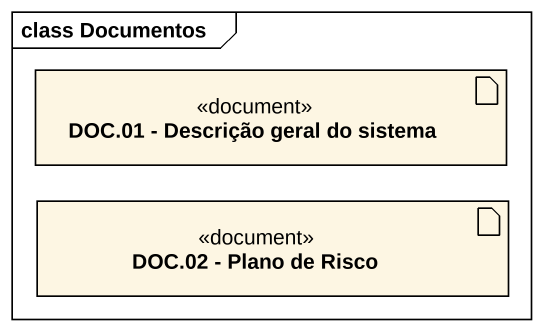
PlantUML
@startuml
mainframe class Documentos
artifact "DOC.01 - Descrição geral do sistema" as DOC_01_Descrição_geral_do <<document>>
artifact "DOC.02 - Plano de Risco" as DOC_02_Plano_de_Risco <<document>>
@enduml
